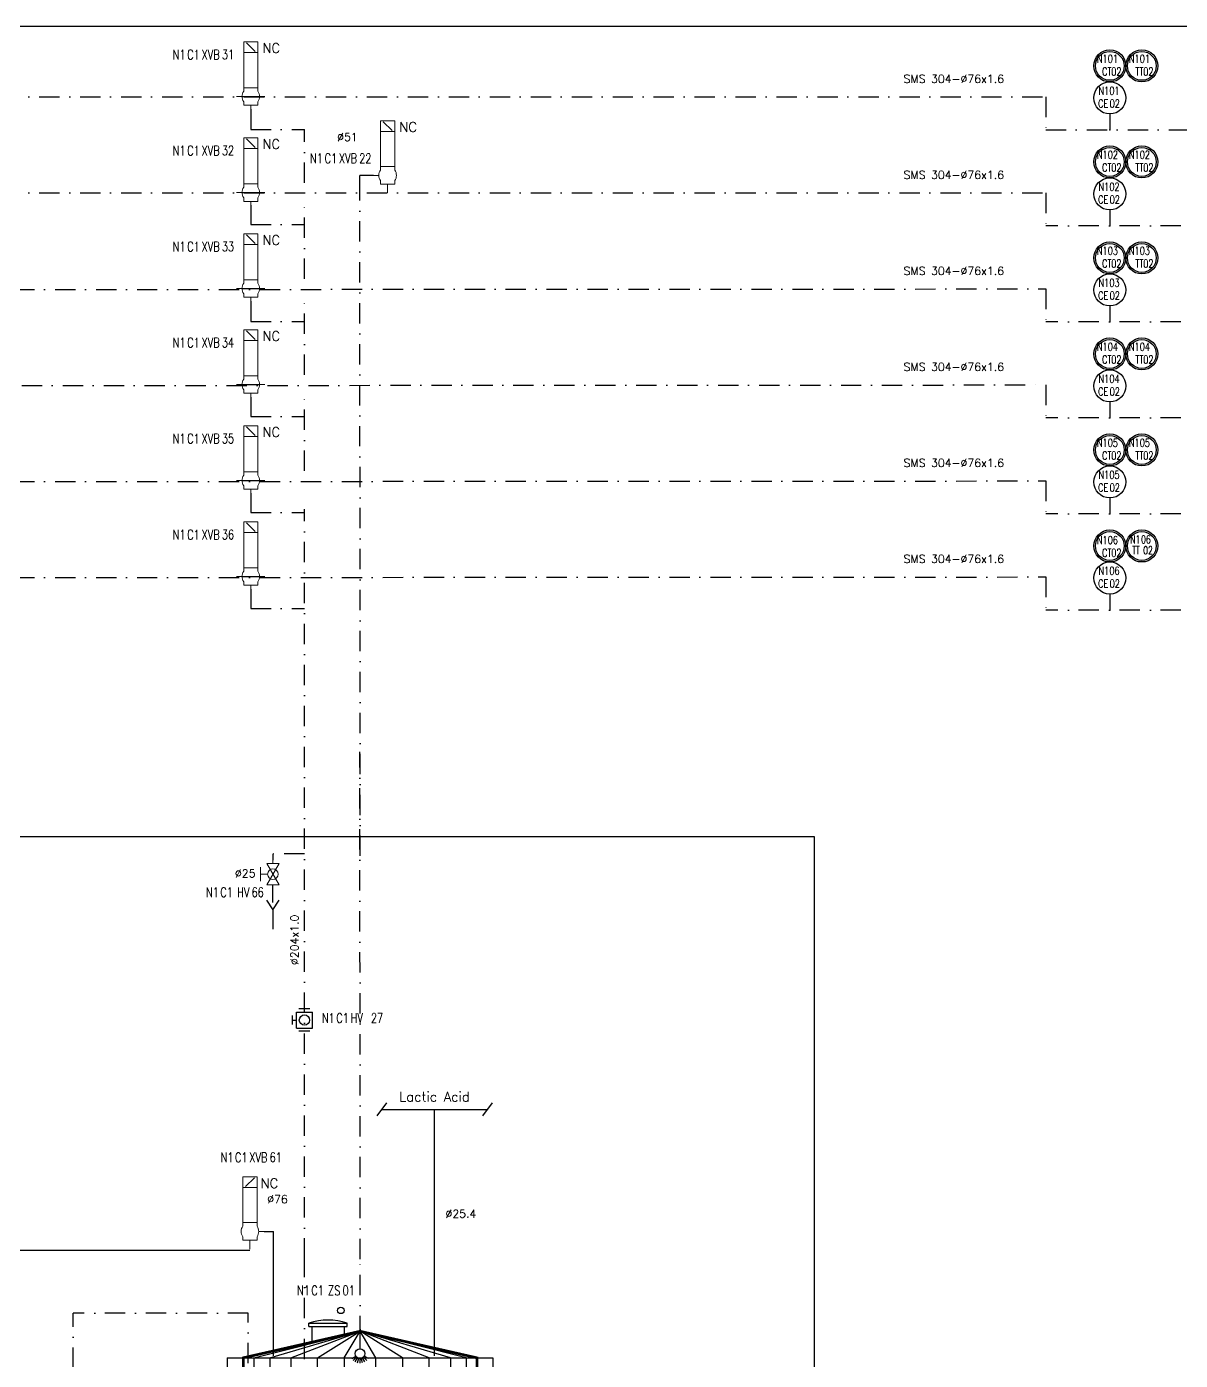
# Model space of a CAD drawing. Header units: inches. Extents: x 23270 to 25019, y 26221 to 27412.
# Drawn here: x 24314.4 to 24674.9, y 26934.4 to 27351.1 of the extents above; entities that cross this region are included whole.
import ezdxf
from ezdxf.enums import TextEntityAlignment as Align

# ---------------------------------------------------------------- set-up
doc = ezdxf.new("R2010")
doc.units = ezdxf.units.IN
doc.header["$MEASUREMENT"] = 0
doc.linetypes.add('DASHDOT2', pattern=[12.7, 6.35, -3.175, 0, -3.175])
doc.layers.add('19 Pipe Process', color=30, linetype='Continuous', lineweight=30)
doc.layers.add('31 Equipment', color=7, linetype='Continuous', lineweight=9)
for name, color, linetype in [('CUVERIE', 7, 'Continuous'), ('LIBELLE-INSTRUM', 7, 'Continuous'), ('MATERIEL-DIVERS', 7, 'Continuous'), ('REPERES', 7, 'Continuous'), ('Skid', 5, 'Continuous'), ('techn-data', 7, 'Continuous'), ('TEXTES', 7, 'Continuous'), ('TUYAUTERIE-EAU UTILITES FROIDE', 142, 'Continuous'), ('TUYAUTERIE-NEP', 4, 'DASHDOT2'), ('TUYAUTERIE-NEP (CONCENTRES + DETERGENTS)', 1, 'Continuous'), ('TUYAUTERIE-PROCESS', 30, 'Continuous'), ('TXT_ENG', 7, 'Continuous'), ('VANNES', 7, 'Continuous')]:
    doc.layers.add(name, color=color, linetype=linetype)
doc.layers.get('REPERES').off()
doc.styles.add('ROMANC', font='romanc')
doc.styles.add('ROMANS', font='ROMANS.SHX')

# ---------------------------------------------------------------- blocks, each defined once
blk = doc.blocks.new('INSTR-F-L-TT')
at = {"layer": 'MATERIEL-DIVERS'}
for radius in [5, 4.5]:
    blk.add_circle((0, 0), radius, dxfattribs=at)
blk = doc.blocks.new('INSTR-M-L-CE')
at = {"color": 7, "extrusion": (0, -1, 0)}
blk.add_point((0, -10), dxfattribs=at)
at = {"layer": 'MATERIEL-DIVERS', "color": 7}
blk.add_line((0, -5), (0, -10), dxfattribs=at)
blk.add_circle((0, 0), 5, dxfattribs=at)
at = {"layer": 'LIBELLE-INSTRUM', "style": 'ROMANS', "width": 0.8, "flags": 8}
blk.add_attdef('CE', text='', height=3, dxfattribs=at).set_placement((0, 0), align=Align.MIDDLE)
blk = doc.blocks.new('INSTR-F-L-CT')
at = {"layer": 'MATERIEL-DIVERS'}
for radius in [5, 4.5]:
    blk.add_circle((0, 0), radius, dxfattribs=at)
blk = doc.blocks.new('trou')
at = {"layer": 'CUVERIE'}
for p, q in [((-6, 4), (-6, 5)), ((-6, 5), (6, 5)), ((6, 4), (6, 5)), ((-6, 4), (6, 4)), ((-5, -1), (-5, 4)), ((5, 4), (5, 1))]:
    blk.add_line(p, q, dxfattribs=at)
blk.add_arc((0, -12.5), 18.5, 71.0754, 108.9246, dxfattribs=at)
blk = doc.blocks.new('DP')
at = {"color": 5}
blk.add_circle((0, 0), 1, dxfattribs=at)
blk = doc.blocks.new('APV-VLV-SSEAT-SW41-3')
at = {"layer": '31 Equipment', "ltscale": 38}
for p, q in [((1.25, 15.25), (-1.25, 12.75)), ((-2, 2.5), (-2, 1.5)), ((2, 2.5), (2, 1.5)), ((2.5, 0), (4, 0)), ((-2, -2.5), (-2, -1.5)), ((2, -2.5), (-2, -2.5)), ((-2, -2.5), (2, -2.5)), ((0, -2.5), (0, -5)), ((2, -2.5), (2, -1.5))]:
    blk.add_line(p, q, dxfattribs=at)
for points in [[(-2, 12.5), (2, 12.5), (2, 15.5), (-2, 15.5)], [(-2, 2.5), (2, 2.5), (2, 12.5), (-2, 12.5)]]:
    blk.add_lwpolyline(points, close=True, dxfattribs=at)
for start, end in [(143.1301, 216.8699), (323.1301, 36.8699)]:
    blk.add_arc((0, 0), 2.5, start, end, dxfattribs=at)
blk = doc.blocks.new('APV-VLV-SSEAT-SW42-3')
at = {"layer": '31 Equipment', "ltscale": 38}
for p, q in [((1.25, 15.25), (-1.25, 12.75)), ((-2, 2.5), (-2, 1.5)), ((2, 2.5), (2, 1.5)), ((-2, -2.5), (-2, -1.5)), ((2, -2.5), (-2, -2.5)), ((-2, -2.5), (2, -2.5)), ((0, -2.5), (0, -5)), ((2, -2.5), (2, -1.5))]:
    blk.add_line(p, q, dxfattribs=at)
at = {"layer": '31 Equipment'}
for p, q in [((-4, 0), (-2.5, 0)), ((2.5, 0), (4, 0))]:
    blk.add_line(p, q, dxfattribs=at)
at = {"layer": '31 Equipment', "lineweight": 30}
blk.add_line((2.5, 0), (-2.5, 0), dxfattribs=at)
at = {"layer": '31 Equipment', "ltscale": 38}
for points in [[(-2, 12.5), (2, 12.5), (2, 15.5), (-2, 15.5)], [(-2, 2.5), (2, 2.5), (2, 12.5), (-2, 12.5)]]:
    blk.add_lwpolyline(points, close=True, dxfattribs=at)
for start, end in [(143.1301, 216.8699), (323.1301, 36.8699)]:
    blk.add_arc((0, 0), 2.5, start, end, dxfattribs=at)
blk = doc.blocks.new('SPB')
at = {"color": 7}
for p, q in [((0, -6), (0, 0)), ((-2.598, -9), (-1.302, -8.25)), ((2.598, -9), (1.302, -8.25)), ((-2.124, -9.624), (-1.062, -8.562)), ((-1.5, -10.098), (-0.75, -8.802)), ((-0.774, -10.398), (-0.39, -8.952)), ((0, -10.5), (0, -9)), ((0.774, -10.398), (0.39, -8.952)), ((1.5, -10.098), (0.75, -8.802)), ((2.124, -9.624), (1.062, -8.562))]:
    blk.add_line(p, q, dxfattribs=at)
blk.add_circle((0, -7.5), 1.5, dxfattribs=at)
at = {"color": 7, "extrusion": (0, 1, 0)}
blk.add_point((0, 0), dxfattribs=at)
blk = doc.blocks.new('12M3I')
at = {"color": 7}
for p, q in [((-33.2, 116.2), (0, 124.5)), ((-28.22, 116.2), (0, 124.5)), ((-21.58, 116.2), (0, 124.5)), ((-13.28, 116.2), (0, 124.5)), ((-4.98, 116.2), (0, 124.5)), ((4.98, 116.2), (0, 124.5)), ((13.28, 116.2), (0, 124.5)), ((21.58, 116.2), (0, 124.5)), ((28.22, 116.2), (0, 124.5)), ((33.2, 116.2), (0, 124.5)), ((-41.5, 116.2), (41.5, 116.2)), ((-41.5, 116.2), (-41.5, 20.92)), ((-33.2, 116.2), (-33.2, 24.9)), ((-28.22, 116.2), (-28.22, 24.9)), ((-21.58, 116.2), (-21.58, 99.6)), ((-13.28, 99.6), (-13.28, 116.2)), ((-4.98, 116.2), (-4.98, 99.6)), ((4.98, 99.6), (4.98, 116.2)), ((13.28, 116.2), (13.28, 99.6)), ((21.58, 99.6), (21.58, 116.2)), ((28.22, 116.2), (28.22, 24.9)), ((33.2, 116.2), (33.2, 24.9)), ((41.5, 116.2), (41.5, 20.92)), ((-21.58, 24.9), (-21.58, 58.1)), ((-13.28, 58.1), (-13.28, 24.9)), ((-4.98, 24.9), (-4.98, 58.1)), ((4.98, 58.1), (4.98, 24.9)), ((13.28, 24.9), (13.28, 58.1)), ((21.58, 58.1), (21.58, 24.9)), ((-41.5, 20.92), (-36.55, 19.8)), ((-36.52, 24.9), (36.52, 24.9)), ((-33.2, 24.9), (0, 16.6)), ((-28.22, 24.9), (0, 16.6)), ((-21.58, 24.9), (0, 16.6)), ((-13.28, 24.9), (0, 16.6)), ((-4.98, 24.9), (0, 16.6)), ((33.2, 24.9), (0, 16.6)), ((28.22, 24.9), (0, 16.6)), ((21.58, 24.9), (0, 16.6)), ((13.28, 24.9), (0, 16.6)), ((4.98, 24.9), (0, 16.6)), ((41.5, 20.92), (36.55, 19.8)), ((-26.36, 17.48), (-6.64, 13)), ((-6.64, 18.26), (-6.64, 13)), ((6.64, 18.26), (6.64, 13)), ((26.36, 17.48), (6.64, 13))]:
    blk.add_line(p, q, dxfattribs=at)
for points, const_width in [([(-24.9, 21.58), (-33.2, 3.32), (-36.52, 3.32), (-36.52, 116.2), (0, 124.5), (36.52, 116.2), (36.52, 3.32), (33.2, 3.32), (24.9, 21.58)], 0.83), ([(-36.52, 24.9), (0, 16.6), (36.52, 24.9)], 0.83), ([(-34.86, 3.32), (-34.86, 0)], 1.66), ([(34.86, 3.32), (34.86, 0)], 1.66)]:
    blk.add_lwpolyline(points, dxfattribs=dict(at, const_width=const_width))
at = {"color": 7, "const_width": 1.66}
blk.add_lwpolyline([(-24.9, 99.6), (24.9, 99.6), (24.9, 58.1), (-24.9, 58.1)], close=True, dxfattribs=at)
at = {"layer": 'TUYAUTERIE-PROCESS', "color": 7, "extrusion": (0, 1, 0)}
blk.add_point((0, 125), dxfattribs=at)
at = {"layer": 'TUYAUTERIE-PROCESS', "color": 2}
for p in [(0, 125), (0, 16.6)]:
    blk.add_point(p, dxfattribs=at)
at = {"layer": 'TUYAUTERIE-PROCESS', "color": 7, "extrusion": (0, -1, 0)}
blk.add_point((0, 16.6), dxfattribs=at)
at = {"layer": 'MATERIEL-DIVERS'}
blk.add_blockref('SPB', (0, 125), dxfattribs=at)
blk = doc.blocks.new('VALVBUTT A BRIDES')
at = {"layer": 'VANNES'}
for p, q in [((-3.5, -1.73), (-3.5, 1.74)), ((-2.5, 2.5), (-2.5, -2.5)), ((-2.5, 2.5), (2.5, 2.5)), ((-1.4, 3.77), (1.4, 3.77)), ((0, 3.77), (0, 2.5)), ((2.5, 2.5), (2.5, -2.5)), ((3.5, -1.73), (3.5, 1.74)), ((-2.5, -2.5), (2.5, -2.5))]:
    blk.add_line(p, q, dxfattribs=at)
blk.add_circle((0, 0), 1.6, dxfattribs=at)
blk = doc.blocks.new('REPNORM')
at = {"layer": 'TEXTES', "style": 'ROMANS', "width": 0.75}
for tag, p in [('ZONE', (-9.75, -1.25)), ('SOUSZONE', (-5.25, -1.25)), ('ELEMENT', (0, -1.25)), ('NUM', (4.5, -1.25))]:
    blk.add_attdef(tag, p, '', height=3, dxfattribs=at)
blk = doc.blocks.new('REPNORM1')
at = {"layer": 'TEXTES', "style": 'ROMANS', "width": 0.75}
for tag, p in [('ZONE', (-9.75, -1.25)), ('SOUSZONE', (-5.25, -1.25)), ('ELEMENT', (-0.75, -1.25)), ('NUM', (5.59, -1.22))]:
    blk.add_attdef(tag, p, '', height=3, dxfattribs=at)
blk = doc.blocks.new('REPINS2')
at = {"layer": 'TEXTES', "style": 'ROMANS', "width": 0.7}
for tag, p in [('ZONE', (-3.35, 0.8)), ('SOUSZONE', (0.05, 0.8)), ('NUM', (0.7, -2.6))]:
    blk.add_attdef(tag, p, '', height=2.5, dxfattribs=at)
blk.add_attdef('ELEMENT', text='', height=2.5, dxfattribs=at).set_placement((-1.56, -2.59), align=Align.CENTER)
blk = doc.blocks.new('REPINS')
at = {"layer": 'TEXTES', "style": 'ROMANS', "width": 0.75}
for tag, p in [('ZONE', (-3.3, 1)), ('SOUSZONE', (0.1, 1)), ('NUM', (0.2, -3))]:
    blk.add_attdef(tag, p, '', height=2.5, dxfattribs=at)
blk.add_attdef('ELEMENT', text='', height=2.5, dxfattribs=at).set_placement((-0.2, -3), align=Align.RIGHT)
blk = doc.blocks.new('APV-VLVM-BALL-KHV+MF-1')
at = {"layer": '31 Equipment', "ltscale": 38}
for p, q in [((-3, 0), (-4, 0)), ((3, 0), (4, 0))]:
    blk.add_line(p, q, dxfattribs=at)
at = {"layer": '31 Equipment'}
for p, q in [((-3, 1.734), (-3, -1.734)), ((-3, -1.734), (3, 1.734)), ((3, -1.734), (-3, 1.734)), ((-2, 3.5), (2, 3.5)), ((0, 1.5), (0, 3.5)), ((3, 1.734), (3, -1.734))]:
    blk.add_line(p, q, dxfattribs=at)
blk.add_circle((0, 0), 1.5, dxfattribs=at)

msp = doc.modelspace()

# ---------------------------------------------------------------- linework, layer by layer
at = {"layer": 'Skid'}
msp.add_lwpolyline([(25019.02, 26403.84), (25018.38, 27351.07), (23269.68, 27351.07), (23269.68, 27098.07), (24560.4, 27098.07), (24560.4, 26790.67), (23280.37, 26790.67), (23280.37, 26220.87)], dxfattribs=at)
at = {"layer": 'TUYAUTERIE-EAU UTILITES FROIDE'}
for p, q in [((24388.54, 26974.64), (24391.54, 26974.64)), ((24391.54, 26935.78), (24391.54, 26974.64)), ((24384.14, 26968.67), (23451.47, 26968.67))]:
    msp.add_line(p, q, dxfattribs=at)
at = {"layer": 'TUYAUTERIE-NEP'}
for p, q in [((24049.48, 27329.11), (24632.82, 27329.11)), ((24632.82, 27329.11), (24632.82, 27318.8)), ((24384.38, 27325.26), (24384.38, 27318.95)), ((24384.38, 27318.95), (24401.16, 27318.95)), ((24401.16, 27302.24), (24401.16, 27318.95)), ((24632.82, 27318.8), (24687.82, 27318.8)), ((24418.51, 27302.11), (24418.51, 27304.6)), ((24422.75, 27304.6), (24418.51, 27304.6)), ((24049.48, 27299.1), (24632.82, 27299.1)), ((24418.54, 27091.94), (24418.51, 27302.11)), ((24632.82, 27299.1), (24632.82, 27288.8)), ((24384.38, 27295.26), (24384.38, 27289.26)), ((24401.16, 27272.26), (24401.16, 27296.24)), ((24384.38, 27289.26), (24401.16, 27289.26)), ((24687.82, 27288.8), (24632.82, 27288.8)), ((24041.64, 27268.79), (24632.82, 27269.12)), ((24401.16, 27242.26), (24401.16, 27266.26)), ((24632.82, 27269.12), (24632.82, 27258.8)), ((24384.38, 27265.28), (24384.38, 27258.95)), ((24384.38, 27258.95), (24401.16, 27258.95)), ((24687.82, 27258.8), (24632.82, 27258.8)), ((24044.03, 27238.79), (24632.82, 27239.12)), ((24401.16, 27212.26), (24401.16, 27236.26)), ((24632.82, 27239.12), (24632.82, 27228.8)), ((24384.38, 27235.28), (24384.38, 27229.28)), ((24384.38, 27229.28), (24401.16, 27229.28)), ((24687.82, 27228.8), (24632.82, 27228.8)), ((24041.64, 27208.79), (24632.82, 27209.12)), ((24632.82, 27209.12), (24632.82, 27198.8)), ((24384.38, 27205.28), (24384.38, 27199.28)), ((24384.38, 27199.28), (24401.16, 27199.28)), ((24401.16, 26966.14), (24401.16, 27200.26)), ((24687.82, 27198.8), (24632.82, 27198.8)), ((24041.64, 27178.79), (24632.82, 27179.12)), ((24632.82, 27179.12), (24632.82, 27168.8)), ((24384.38, 27175.28), (24384.38, 27169.28)), ((24384.38, 27169.28), (24401.16, 27169.28)), ((24687.82, 27168.8), (24632.82, 27168.8)), ((24418.54, 26965.94), (24418.51, 27124.49)), ((24401.16, 27092.61), (24391.31, 27092.61)), ((24391.31, 27092.61), (24391.31, 27090.66)), ((24391.31, 27077.38), (24391.31, 27082.96)), ((24389.31, 27078.1), (24391.31, 27075.1)), ((24391.31, 27075.1), (24393.31, 27078.1)), ((24391.31, 27075.1), (24391.31, 27069.1)), ((24401.16, 26934.77), (24401.16, 26966.14)), ((24418.54, 26941.94), (24418.54, 26965.94)), ((24328.86, 26394.43), (24328.86, 26949.12)), ((24383.54, 26949.12), (24328.86, 26949.12)), ((24383.54, 26933.42), (24383.54, 26949.12))]:
    msp.add_line(p, q, dxfattribs=at)
at = {"layer": 'TUYAUTERIE-NEP (CONCENTRES + DETERGENTS)'}
for p, q in [((24426.8, 27014.77), (24423.8, 27010.77)), ((24425.3, 27012.77), (24458.3, 27012.77)), ((24441.8, 26982.77), (24441.8, 27012.77)), ((24459.8, 27014.77), (24456.8, 27010.77)), ((24441.8, 26935.77), (24441.8, 26982.77))]:
    msp.add_line(p, q, dxfattribs=at)

# ---------------------------------------------------------------- block references
at = {"layer": '19 Pipe Process'}
msp.add_blockref('12M3I', (24418.54, 26818.94), dxfattribs=at)
at = {"layer": 'MATERIEL-DIVERS'}
for name, p in [('INSTR-F-L-CT', (24652.82, 27338.8)), ('INSTR-F-L-TT', (24662.82, 27338.8)), ('INSTR-M-L-CE', (24652.82, 27328.8)), ('INSTR-F-L-CT', (24652.82, 27308.8)), ('INSTR-F-L-TT', (24662.82, 27308.8)), ('INSTR-M-L-CE', (24652.82, 27298.8)), ('INSTR-F-L-CT', (24652.82, 27278.8)), ('INSTR-F-L-TT', (24662.82, 27278.8)), ('INSTR-M-L-CE', (24652.82, 27268.8)), ('INSTR-F-L-CT', (24652.82, 27248.8)), ('INSTR-F-L-TT', (24662.82, 27248.8)), ('INSTR-M-L-CE', (24652.82, 27238.8)), ('INSTR-F-L-CT', (24652.82, 27218.8)), ('INSTR-F-L-TT', (24662.82, 27218.8)), ('INSTR-M-L-CE', (24652.82, 27208.8)), ('INSTR-F-L-CT', (24652.82, 27188.8)), ('INSTR-F-L-TT', (24662.82, 27188.8)), ('INSTR-M-L-CE', (24652.82, 27178.8)), ('DP', (24412.54, 26949.94)), ('trou', (24408.54, 26940.94))]:
    msp.add_blockref(name, p, dxfattribs=at)
at = {"layer": 'REPERES'}
for name, p, values in [('REPNORM1', (24369.75, 27342.09), {'ZONE': 'N1', 'SOUSZONE': 'C1', 'ELEMENT': 'XVB', 'NUM': '31'}), ('REPINS', (24652.57, 27328.8), {'ZONE': 'N1', 'SOUSZONE': '01', 'ELEMENT': 'CE', 'NUM': '02'}), ('REPNORM1', (24369.75, 27312.09), {'ZONE': 'N1', 'SOUSZONE': 'C1', 'ELEMENT': 'XVB', 'NUM': '32'}), ('REPNORM1', (24412.67, 27309.68), {'ZONE': 'N1', 'SOUSZONE': 'C1', 'ELEMENT': 'XVB', 'NUM': '22'}), ('REPINS', (24652.57, 27298.8), {'ZONE': 'N1', 'SOUSZONE': '02', 'ELEMENT': 'CE', 'NUM': '02'}), ('REPNORM1', (24369.75, 27282.09), {'ZONE': 'N1', 'SOUSZONE': 'C1', 'ELEMENT': 'XVB', 'NUM': '33'}), ('REPINS', (24652.57, 27268.8), {'ZONE': 'N1', 'SOUSZONE': '03', 'ELEMENT': 'CE', 'NUM': '02'}), ('REPNORM1', (24369.75, 27252.09), {'ZONE': 'N1', 'SOUSZONE': 'C1', 'ELEMENT': 'XVB', 'NUM': '34'}), ('REPINS', (24652.57, 27238.8), {'ZONE': 'N1', 'SOUSZONE': '04', 'ELEMENT': 'CE', 'NUM': '02'}), ('REPNORM1', (24369.75, 27222.09), {'ZONE': 'N1', 'SOUSZONE': 'C1', 'ELEMENT': 'XVB', 'NUM': '35'}), ('REPINS', (24652.57, 27208.8), {'ZONE': 'N1', 'SOUSZONE': '05', 'ELEMENT': 'CE', 'NUM': '02'}), ('REPNORM1', (24369.75, 27192.09), {'ZONE': 'N1', 'SOUSZONE': 'C1', 'ELEMENT': 'XVB', 'NUM': '36'}), ('REPINS2', (24662.57, 27188.8), {'ZONE': 'N1', 'SOUSZONE': '06', 'NUM': '02', 'ELEMENT': 'TT'}), ('REPINS', (24652.57, 27178.8), {'ZONE': 'N1', 'SOUSZONE': '06', 'ELEMENT': 'CE', 'NUM': '02'}), ('REPNORM', (24380.12, 27080.36), {'ZONE': 'N1', 'SOUSZONE': 'C1', 'ELEMENT': 'HV', 'NUM': '66'}), ('REPNORM1', (24416.33, 27041.06), {'ZONE': 'N1', 'SOUSZONE': 'C1', 'ELEMENT': 'HV', 'NUM': '27'}), ('REPNORM1', (24384.68, 26997.51), {'ZONE': 'N1', 'SOUSZONE': 'C1', 'ELEMENT': 'XVB', 'NUM': '61'}), ('REPNORM', (24408.54, 26955.94), {'ZONE': 'N1', 'SOUSZONE': 'C1', 'ELEMENT': 'ZS', 'NUM': '01'})]:
    msp.add_blockref(name, p, dxfattribs=at).add_auto_attribs(values)
ref = msp.add_blockref('REPINS2', (24652.57, 27338.8), dxfattribs=at)
ref.add_attrib('ZONE', 'N1', (24648.77, 27339.8), dxfattribs={"layer": 'TEXTES', "height": 2.5, "style": 'ROMANS', "width": 0.75})
ref.add_attrib('SOUSZONE', '01', (24652.17, 27339.8), dxfattribs={"layer": 'TEXTES', "height": 2.5, "style": 'ROMANS', "width": 0.75})
ref.add_attrib('ELEMENT', 'CT', dxfattribs={"layer": 'TEXTES', "height": 2.5, "style": 'ROMANS', "width": 0.75}).set_placement((24653.37, 27335.8), align=Align.RIGHT)
ref.add_attrib('NUM', '02', (24653.27, 27335.8), dxfattribs={"layer": 'TEXTES', "height": 2.5, "style": 'ROMANS', "width": 0.75})
ref = msp.add_blockref('REPINS2', (24662.57, 27338.8), dxfattribs=at)
ref.add_attrib('ZONE', 'N1', (24658.77, 27339.8), dxfattribs={"layer": 'TEXTES', "height": 2.5, "style": 'ROMANS', "width": 0.75})
ref.add_attrib('SOUSZONE', '01', (24662.17, 27339.8), dxfattribs={"layer": 'TEXTES', "height": 2.5, "style": 'ROMANS', "width": 0.75})
ref.add_attrib('ELEMENT', 'TT', dxfattribs={"layer": 'TEXTES', "height": 2.5, "style": 'ROMANS', "width": 0.75}).set_placement((24663.37, 27335.8), align=Align.RIGHT)
ref.add_attrib('NUM', '02', (24663.27, 27335.8), dxfattribs={"layer": 'TEXTES', "height": 2.5, "style": 'ROMANS', "width": 0.75})
ref = msp.add_blockref('REPINS2', (24652.57, 27308.8), dxfattribs=at)
ref.add_attrib('ZONE', 'N1', (24648.77, 27309.8), dxfattribs={"layer": 'TEXTES', "height": 2.5, "style": 'ROMANS', "width": 0.75})
ref.add_attrib('SOUSZONE', '02', (24652.17, 27309.8), dxfattribs={"layer": 'TEXTES', "height": 2.5, "style": 'ROMANS', "width": 0.75})
ref.add_attrib('ELEMENT', 'CT', dxfattribs={"layer": 'TEXTES', "height": 2.5, "style": 'ROMANS', "width": 0.75}).set_placement((24653.37, 27305.8), align=Align.RIGHT)
ref.add_attrib('NUM', '02', (24653.27, 27305.8), dxfattribs={"layer": 'TEXTES', "height": 2.5, "style": 'ROMANS', "width": 0.75})
ref = msp.add_blockref('REPINS2', (24662.57, 27308.8), dxfattribs=at)
ref.add_attrib('ZONE', 'N1', (24658.77, 27309.8), dxfattribs={"layer": 'TEXTES', "height": 2.5, "style": 'ROMANS', "width": 0.75})
ref.add_attrib('SOUSZONE', '02', (24662.17, 27309.8), dxfattribs={"layer": 'TEXTES', "height": 2.5, "style": 'ROMANS', "width": 0.75})
ref.add_attrib('ELEMENT', 'TT', dxfattribs={"layer": 'TEXTES', "height": 2.5, "style": 'ROMANS', "width": 0.75}).set_placement((24663.37, 27305.8), align=Align.RIGHT)
ref.add_attrib('NUM', '02', (24663.27, 27305.8), dxfattribs={"layer": 'TEXTES', "height": 2.5, "style": 'ROMANS', "width": 0.75})
ref = msp.add_blockref('REPINS2', (24652.57, 27278.8), dxfattribs=at)
ref.add_attrib('ZONE', 'N1', (24648.77, 27279.8), dxfattribs={"layer": 'TEXTES', "height": 2.5, "style": 'ROMANS', "width": 0.75})
ref.add_attrib('SOUSZONE', '03', (24652.17, 27279.8), dxfattribs={"layer": 'TEXTES', "height": 2.5, "style": 'ROMANS', "width": 0.75})
ref.add_attrib('ELEMENT', 'CT', dxfattribs={"layer": 'TEXTES', "height": 2.5, "style": 'ROMANS', "width": 0.75}).set_placement((24653.37, 27275.8), align=Align.RIGHT)
ref.add_attrib('NUM', '02', (24653.27, 27275.8), dxfattribs={"layer": 'TEXTES', "height": 2.5, "style": 'ROMANS', "width": 0.75})
ref = msp.add_blockref('REPINS2', (24662.57, 27278.8), dxfattribs=at)
ref.add_attrib('ZONE', 'N1', (24658.77, 27279.8), dxfattribs={"layer": 'TEXTES', "height": 2.5, "style": 'ROMANS', "width": 0.75})
ref.add_attrib('SOUSZONE', '03', (24662.17, 27279.8), dxfattribs={"layer": 'TEXTES', "height": 2.5, "style": 'ROMANS', "width": 0.75})
ref.add_attrib('ELEMENT', 'TT', dxfattribs={"layer": 'TEXTES', "height": 2.5, "style": 'ROMANS', "width": 0.75}).set_placement((24663.37, 27275.8), align=Align.RIGHT)
ref.add_attrib('NUM', '02', (24663.27, 27275.8), dxfattribs={"layer": 'TEXTES', "height": 2.5, "style": 'ROMANS', "width": 0.75})
ref = msp.add_blockref('REPINS2', (24652.57, 27248.8), dxfattribs=at)
ref.add_attrib('ZONE', 'N1', (24648.77, 27249.8), dxfattribs={"layer": 'TEXTES', "height": 2.5, "style": 'ROMANS', "width": 0.75})
ref.add_attrib('SOUSZONE', '04', (24652.17, 27249.8), dxfattribs={"layer": 'TEXTES', "height": 2.5, "style": 'ROMANS', "width": 0.75})
ref.add_attrib('ELEMENT', 'CT', dxfattribs={"layer": 'TEXTES', "height": 2.5, "style": 'ROMANS', "width": 0.75}).set_placement((24653.37, 27245.8), align=Align.RIGHT)
ref.add_attrib('NUM', '02', (24653.27, 27245.8), dxfattribs={"layer": 'TEXTES', "height": 2.5, "style": 'ROMANS', "width": 0.75})
ref = msp.add_blockref('REPINS2', (24662.57, 27248.8), dxfattribs=at)
ref.add_attrib('ZONE', 'N1', (24658.77, 27249.8), dxfattribs={"layer": 'TEXTES', "height": 2.5, "style": 'ROMANS', "width": 0.75})
ref.add_attrib('SOUSZONE', '04', (24662.17, 27249.8), dxfattribs={"layer": 'TEXTES', "height": 2.5, "style": 'ROMANS', "width": 0.75})
ref.add_attrib('ELEMENT', 'TT', dxfattribs={"layer": 'TEXTES', "height": 2.5, "style": 'ROMANS', "width": 0.75}).set_placement((24663.37, 27245.8), align=Align.RIGHT)
ref.add_attrib('NUM', '02', (24663.27, 27245.8), dxfattribs={"layer": 'TEXTES', "height": 2.5, "style": 'ROMANS', "width": 0.75})
ref = msp.add_blockref('REPINS2', (24652.57, 27218.8), dxfattribs=at)
ref.add_attrib('ZONE', 'N1', (24648.77, 27219.8), dxfattribs={"layer": 'TEXTES', "height": 2.5, "style": 'ROMANS', "width": 0.75})
ref.add_attrib('SOUSZONE', '05', (24652.17, 27219.8), dxfattribs={"layer": 'TEXTES', "height": 2.5, "style": 'ROMANS', "width": 0.75})
ref.add_attrib('ELEMENT', 'CT', dxfattribs={"layer": 'TEXTES', "height": 2.5, "style": 'ROMANS', "width": 0.75}).set_placement((24653.37, 27215.8), align=Align.RIGHT)
ref.add_attrib('NUM', '02', (24653.27, 27215.8), dxfattribs={"layer": 'TEXTES', "height": 2.5, "style": 'ROMANS', "width": 0.75})
ref = msp.add_blockref('REPINS2', (24662.57, 27218.8), dxfattribs=at)
ref.add_attrib('ZONE', 'N1', (24658.77, 27219.8), dxfattribs={"layer": 'TEXTES', "height": 2.5, "style": 'ROMANS', "width": 0.75})
ref.add_attrib('SOUSZONE', '05', (24662.17, 27219.8), dxfattribs={"layer": 'TEXTES', "height": 2.5, "style": 'ROMANS', "width": 0.75})
ref.add_attrib('ELEMENT', 'TT', dxfattribs={"layer": 'TEXTES', "height": 2.5, "style": 'ROMANS', "width": 0.75}).set_placement((24663.37, 27215.8), align=Align.RIGHT)
ref.add_attrib('NUM', '02', (24663.27, 27215.8), dxfattribs={"layer": 'TEXTES', "height": 2.5, "style": 'ROMANS', "width": 0.75})
ref = msp.add_blockref('REPINS2', (24652.57, 27188.41), dxfattribs=at)
ref.add_attrib('ZONE', 'N1', (24648.77, 27189.41), dxfattribs={"layer": 'TEXTES', "height": 2.5, "style": 'ROMANS', "width": 0.75})
ref.add_attrib('SOUSZONE', '06', (24652.17, 27189.41), dxfattribs={"layer": 'TEXTES', "height": 2.5, "style": 'ROMANS', "width": 0.75})
ref.add_attrib('ELEMENT', 'CT', dxfattribs={"layer": 'TEXTES', "height": 2.5, "style": 'ROMANS', "width": 0.75}).set_placement((24653.37, 27185.41), align=Align.RIGHT)
ref.add_attrib('NUM', '02', (24653.27, 27185.41), dxfattribs={"layer": 'TEXTES', "height": 2.5, "style": 'ROMANS', "width": 0.75})
at = {"layer": 'TUYAUTERIE-NEP', "xscale": -1.100000000000362, "yscale": 1.100000000000362, "zscale": 1.100000000000362}
msp.add_blockref('APV-VLV-SSEAT-SW41-3', (24427.16, 27304.6), dxfattribs=at)
at = {"layer": 'TUYAUTERIE-NEP', "xscale": -1.099999999999909, "yscale": 1.099999999999909, "zscale": 1.1, "rotation": 90}
msp.add_blockref('APV-VLVM-BALL-KHV+MF-1', (24391.31, 27086.26), dxfattribs=at)
at = {"layer": 'VANNES'}
for name, p, xscale, yscale, zscale in [('APV-VLV-SSEAT-SW42-3', (24384.38, 27329.25), -1.100000000000362, 1.099999999999909, 1.1), ('APV-VLV-SSEAT-SW42-3', (24384.38, 27299.24), -1.100000000000362, 1.099999999999909, 1.1), ('APV-VLV-SSEAT-SW42-3', (24384.38, 27269.26), -1.100000000000362, 1.099999999999909, 1.1), ('APV-VLV-SSEAT-SW42-3', (24384.38, 27239.26), -1.100000000000362, 1.099999999999909, 1.1), ('APV-VLV-SSEAT-SW42-3', (24384.38, 27209.26), -1.100000000000362, 1.099999999999909, 1.1), ('APV-VLV-SSEAT-SW42-3', (24384.38, 27179.26), -1.100000000000362, 1.099999999999909, 1.1), ('APV-VLV-SSEAT-SW41-3', (24384.14, 26974.64), 1.100000000000362, 1.100000000000362, 1.100000000000362)]:
    msp.add_blockref(name, p, dxfattribs=dict(at, xscale=xscale, yscale=yscale, zscale=zscale))
at = {"layer": 'VANNES', "rotation": 90}
msp.add_blockref('VALVBUTT A BRIDES', (24401.16, 27040.68), dxfattribs=at)

# ---------------------------------------------------------------- texts
at = {"layer": 'techn-data', "style": 'ROMANS'}
for s, p in [('SMS 304-%%C76x1.6', (24604.08, 27334.76)), ('%%C51', (24414.59, 27316.58)), ('SMS 304-%%C76x1.6', (24604.08, 27304.76)), ('SMS 304-%%C76x1.6', (24604.08, 27274.76)), ('SMS 304-%%C76x1.6', (24604.08, 27244.76)), ('SMS 304-%%C76x1.6', (24604.08, 27214.76)), ('SMS 304-%%C76x1.6', (24604.08, 27184.76)), ('%%C25', (24382.66, 27086.51)), ('%%C76', (24392.73, 26984.71)), ('%%C25.4', (24450.05, 26980.18))]:
    msp.add_text(s, height=2.5, dxfattribs=at).set_placement(p, align=Align.MIDDLE_CENTER)
msp.add_text('%%C204x1.0', height=2.5, rotation=90, dxfattribs=at).set_placement((24398.05, 27065.74), align=Align.MIDDLE_CENTER)
at = {"layer": 'TEXTES', "style": 'ROMANS'}
for p in [(24388.02, 27342.88), (24430.8, 27318.22), (24388.02, 27312.87), (24388.02, 27282.89), (24388.02, 27252.89), (24388.02, 27222.89), (24387.46, 26988.17)]:
    msp.add_text('NC', height=3, dxfattribs=at).set_placement(p)
at = {"layer": 'TXT_ENG', "style": 'ROMANC'}
msp.add_text('Lactic Acid', height=3, dxfattribs=at).set_placement((24441.8, 27016.77), align=Align.MIDDLE)

doc.saveas('drawing.dxf')
